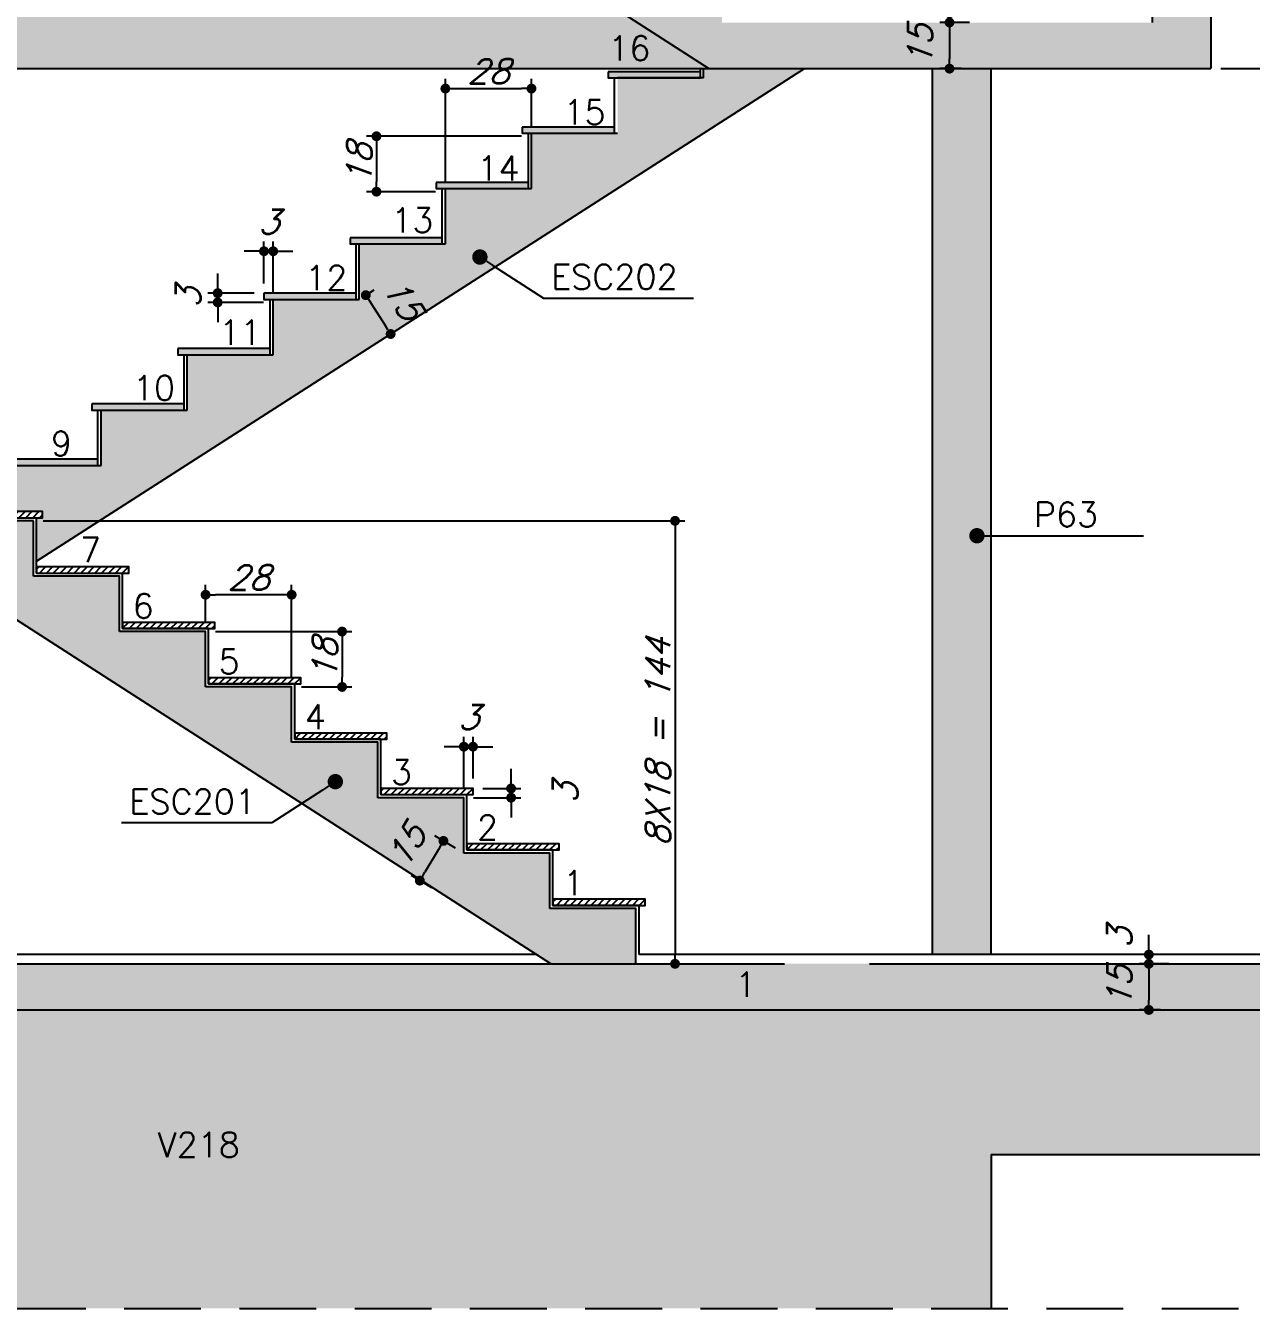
# Model space of a CAD drawing. Extents: x 0 to 6870, y 0 to 4205.
# Drawn here: x 618 to 1016.7, y 1057 to 1474 of the extents above; entities that cross this region are included whole.
import ezdxf
from ezdxf import colors
from ezdxf.entities.mleader import LeaderData, LeaderLine
from ezdxf.math import Vec2, Vec3

# ---------------------------------------------------------------- set-up
doc = ezdxf.new("R2010")
doc.units = 0
doc.header["$LTSCALE"] = 50
doc.header["$MEASUREMENT"] = 0
doc.linetypes.add('DASHED', pattern=[0.75, 0.5, -0.25])
doc.layers.get('0').update_dxf_attribs({"linetype": 'CONTINUOUS'})
doc.layers.get('DEFPOINTS').update_dxf_attribs({"linetype": 'CONTINUOUS'})
for name, color, linetype in [('F-AUX-RED', 1, 'CONTINUOUS'), ('F-BOCEL CORTE', 2, 'CONTINUOUS'), ('F-BOCEL VISTA', 253, 'CONTINUOUS'), ('F-CORTE', 4, 'CONTINUOUS'), ('F-COTAS', 106, 'CONTINUOUS'), ('F-ESC CORTE', 4, 'CONTINUOUS'), ('F-ESC NOME', 2, 'CONTINUOUS'), ('F-ESC NUM', 2, 'CONTINUOUS'), ('F-ESC SOLIDO CORTE', 71, 'CONTINUOUS'), ('F-ESC VISTA', 2, 'CONTINUOUS'), ('F-REV_VISTA', 254, 'CONTINUOUS'), ('F-REVESTIMENTO', 1, 'CONTINUOUS'), ('F-SOLIDO', 71, 'CONTINUOUS'), ('F-TEXTO-YELLOW', 2, 'CONTINUOUS'), ('F-VISTA', 2, 'CONTINUOUS'), ('F-VISTA SÓLIDO', 254, 'CONTINUOUS'), ('F-VISTA SÓLIDO ESCADA', 253, 'CONTINUOUS')]:
    doc.layers.add(name, color=color, linetype=linetype)
doc.styles.add('5385-ARQ-PB-BAS-PLA-TER-TORRE-A-106-TXT$0$R60-75', font='romans.shx', dxfattribs={"height": 0.1125})
doc.styles.add('CP-TEXT-INCL', font='romans.shx', dxfattribs={"oblique": 20})
doc.styles.add('MCP', font='romans.shx')
doc.styles.add('ROMANS', font='romans.shx')
doc.styles.get("Standard").update_dxf_attribs({"font": 'ROMANS.SHX'})
doc.dimstyles.new('CP-COTAS-50', dxfattribs={"dimscale": 0.64, "dimtxt": 12.5, "dimasz": 5, "dimexe": 5, "dimexo": 5, "dimgap": 2.5, "dimtad": 1, "dimdec": 1, "dimdsep": 46, "dimtxsty": 'CP-TEXT-INCL', "dimblk1": 'DOT', "dimblk2": 'DOT', "dimsah": 1, "dimcen": 9, "dimclrd": 256, "dimclre": 256, "dimclrt": 256, "dimadec": 0, "dimazin": 0, "dimtfac": 1, "dimtdec": 1, "dimtmove": 2, "dimatfit": 3, "dimldrblk": 'DOT', "dimfxl": 5, "dimtolj": 1, "dimarcsym": 0})

# ---------------------------------------------------------------- blocks, each defined once
blk = doc.blocks.new('_DOT')
at = {"color": 0, "linetype": 'ByBlock'}
blk.add_line((-0.5, 0), (-1, 0), dxfattribs=at)
at = {"color": 0, "linetype": 'ByBlock', "const_width": 0.5}
blk.add_lwpolyline([(-0.25, 0, 1), (0.25, 0, 1)], format="xyb", close=True, dxfattribs=at)
blk = doc.blocks.new('BOCEL_VISTA_EST')
at = {"layer": 'F-BOCEL VISTA'}
h = blk.add_hatch(color=254, dxfattribs=at)
h.dxf.hatch_style = 1
h.paths.add_polyline_path([(-209.57, -462.94), (-209.57, -460.94), (-239.57, -460.94), (-239.57, -462.94)])
blk.add_lwpolyline([(-239.57, -460.94), (-239.57, -462.94), (-209.57, -462.94), (-209.57, -460.94), (-239.57, -460.94)], dxfattribs=at)
blk = doc.blocks.new('*D472')
at = {"layer": 'DEFPOINTS', "color": 0, "linetype": 'Continuous', "transparency": 16777216}
for p in [(918.48, 1477.99), (928.16, 1477.99), (928.16, 1474.99)]:
    blk.add_point(p, dxfattribs=at)
at = {"layer": 'F-COTAS', "linetype": 'Continuous', "lineweight": -2, "transparency": 16777216}
for p, q in [((918.48, 1481.19), (918.48, 1484.39)), ((924.96, 1477.99), (915.28, 1477.99)), ((918.48, 1474.99), (918.48, 1477.99)), ((924.96, 1474.99), (915.28, 1474.99)), ((918.48, 1471.79), (918.48, 1468.59))]:
    blk.add_line(p, q, dxfattribs=at)
at = {"layer": 'F-COTAS', "linetype": 'Continuous', "lineweight": -2, "transparency": 16777216, "xscale": 3.2, "yscale": 3.2, "zscale": 3.2}
for p, rotation in [((918.48, 1477.99), 270), ((918.48, 1474.99), 90)]:
    blk.add_blockref('_DOT', p, dxfattribs=dict(at, rotation=rotation))
at = {"layer": 'F-COTAS', "linetype": 'Continuous', "transparency": 16777216, "insert": (908.88, 1483.43), "char_height": 8, "attachment_point": 5, "rotation": 90, "style": 'CP-TEXT-INCL'}
blk.add_mtext('\\A1;3', dxfattribs=at)
blk = doc.blocks.new('*D473')
at = {"layer": 'DEFPOINTS', "color": 0, "linetype": 'Continuous', "transparency": 16777216}
for p in [(926.54, 1474.99), (918.48, 1459.99), (925.45, 1459.99)]:
    blk.add_point(p, dxfattribs=at)
at = {"layer": 'F-COTAS', "linetype": 'Continuous', "lineweight": -2, "transparency": 16777216}
for p, q in [((923.34, 1474.99), (915.28, 1474.99)), ((918.48, 1471.79), (918.48, 1463.19)), ((922.25, 1459.99), (915.28, 1459.99))]:
    blk.add_line(p, q, dxfattribs=at)
at = {"layer": 'F-COTAS', "linetype": 'Continuous', "lineweight": -2, "transparency": 16777216, "xscale": 3.2, "yscale": 3.2, "zscale": 3.2}
for p, rotation in [((918.48, 1474.99), 90), ((918.48, 1459.99), 270)]:
    blk.add_blockref('_DOT', p, dxfattribs=dict(at, rotation=rotation))
at = {"layer": 'F-COTAS', "linetype": 'Continuous', "transparency": 16777216, "insert": (908.88, 1467.49), "char_height": 8, "attachment_point": 5, "rotation": 90, "style": 'CP-TEXT-INCL'}
blk.add_mtext('\\A1;15', dxfattribs=at)
blk = doc.blocks.new('*D474')
at = {"layer": 'DEFPOINTS', "color": 0, "linetype": 'Continuous', "transparency": 16777216}
for p in [(983.32, 1172), (993, 1172), (993, 1169)]:
    blk.add_point(p, dxfattribs=at)
at = {"layer": 'F-COTAS', "linetype": 'Continuous', "lineweight": -2, "transparency": 16777216}
for p, q in [((983.32, 1175.2), (983.32, 1178.4)), ((989.8, 1172), (980.12, 1172)), ((983.32, 1169), (983.32, 1172)), ((989.8, 1169), (980.12, 1169)), ((983.32, 1165.8), (983.32, 1162.6))]:
    blk.add_line(p, q, dxfattribs=at)
at = {"layer": 'F-COTAS', "linetype": 'Continuous', "lineweight": -2, "transparency": 16777216, "xscale": 3.2, "yscale": 3.2, "zscale": 3.2}
for p, rotation in [((983.32, 1172), 270), ((983.32, 1169), 90)]:
    blk.add_blockref('_DOT', p, dxfattribs=dict(at, rotation=rotation))
at = {"layer": 'F-COTAS', "linetype": 'Continuous', "transparency": 16777216, "insert": (973.72, 1177.43), "char_height": 8, "attachment_point": 5, "rotation": 90, "style": 'CP-TEXT-INCL'}
blk.add_mtext('\\A1;3', dxfattribs=at)
blk = doc.blocks.new('*D475')
at = {"layer": 'DEFPOINTS', "color": 0, "linetype": 'Continuous', "transparency": 16777216}
for p in [(991.38, 1169), (983.32, 1154), (990.3, 1154)]:
    blk.add_point(p, dxfattribs=at)
at = {"layer": 'F-COTAS', "linetype": 'Continuous', "lineweight": -2, "transparency": 16777216}
for p, q in [((988.18, 1169), (980.12, 1169)), ((983.32, 1165.8), (983.32, 1157.2)), ((987.1, 1154), (980.12, 1154))]:
    blk.add_line(p, q, dxfattribs=at)
at = {"layer": 'F-COTAS', "linetype": 'Continuous', "lineweight": -2, "transparency": 16777216, "xscale": 3.2, "yscale": 3.2, "zscale": 3.2}
for p, rotation in [((983.32, 1169), 90), ((983.32, 1154), 270)]:
    blk.add_blockref('_DOT', p, dxfattribs=dict(at, rotation=rotation))
at = {"layer": 'F-COTAS', "linetype": 'Continuous', "transparency": 16777216, "insert": (973.72, 1161.5), "char_height": 8, "attachment_point": 5, "rotation": 90, "style": 'CP-TEXT-INCL'}
blk.add_mtext('\\A1;15', dxfattribs=at)
blk = doc.blocks.new('*D487')
at = {"layer": 'DEFPOINTS', "color": 0, "linetype": 'Continuous', "transparency": 16777216}
for p in [(760.5, 1205), (746.19, 1196.04), (752.83, 1192.1)]:
    blk.add_point(p, dxfattribs=at)
at = {"layer": 'F-COTAS', "linetype": 'Continuous', "lineweight": -2, "transparency": 16777216}
for p, q in [((757.75, 1206.63), (751.1, 1210.58)), ((752.22, 1206.2), (747.82, 1198.8)), ((750.08, 1193.73), (743.44, 1197.68))]:
    blk.add_line(p, q, dxfattribs=at)
at = {"layer": 'F-COTAS', "linetype": 'Continuous', "lineweight": -2, "transparency": 16777216, "xscale": 3.2, "yscale": 3.2, "zscale": 3.2}
for p, rotation in [((753.86, 1208.95), 59.28101871452205), ((746.19, 1196.04), 239.281018714522)]:
    blk.add_blockref('_DOT', p, dxfattribs=dict(at, rotation=rotation))
at = {"layer": 'F-COTAS', "linetype": 'Continuous', "transparency": 16777216, "insert": (741.77, 1207.4), "char_height": 8, "attachment_point": 5, "rotation": 59.281, "style": 'CP-TEXT-INCL'}
blk.add_mtext('\\A1;15', dxfattribs=at)
blk = doc.blocks.new('*D491')
at = {"layer": 'DEFPOINTS', "color": 0, "linetype": 'Continuous', "transparency": 16777216}
for p in [(1003.5, 1459.99), (1040.67, 1459.99), (1011.85, 1169)]:
    blk.add_point(p, dxfattribs=at)
at = {"layer": 'F-COTAS', "linetype": 'Continuous', "lineweight": -2, "transparency": 16777216}
for p, q in [((1006.7, 1459.99), (1043.87, 1459.99)), ((1040.67, 1172.2), (1040.67, 1456.79)), ((1015.05, 1169), (1043.87, 1169))]:
    blk.add_line(p, q, dxfattribs=at)
at = {"layer": 'F-COTAS', "linetype": 'Continuous', "lineweight": -2, "transparency": 16777216, "xscale": 3.2, "yscale": 3.2, "zscale": 3.2}
for p, rotation in [((1040.67, 1459.99), 90), ((1040.67, 1169), 270)]:
    blk.add_blockref('_DOT', p, dxfattribs=dict(at, rotation=rotation))
at = {"layer": 'F-COTAS', "linetype": 'Continuous', "transparency": 16777216, "insert": (1035.07, 1314.5), "char_height": 8, "attachment_point": 5, "rotation": 90, "style": 'CP-TEXT-INCL'}
blk.add_mtext('\\A1;291', dxfattribs=at)
blk = doc.blocks.new('*D492')
at = {"layer": 'DEFPOINTS', "color": 0, "linetype": 'Continuous', "transparency": 16777216}
for p in [(1040.67, 1527), (1040.67, 1527), (1003.5, 1459.99)]:
    blk.add_point(p, dxfattribs=at)
at = {"layer": 'F-COTAS', "linetype": 'Continuous', "lineweight": -2, "transparency": 16777216}
for p, q in [((1040.67, 1463.19), (1040.67, 1523.8)), ((1006.7, 1459.99), (1043.87, 1459.99))]:
    blk.add_line(p, q, dxfattribs=at)
at = {"layer": 'F-COTAS', "linetype": 'Continuous', "lineweight": -2, "transparency": 16777216, "xscale": 3.2, "yscale": 3.2, "zscale": 3.2}
for p, rotation in [((1040.67, 1527), 90), ((1040.67, 1459.99), 270)]:
    blk.add_blockref('_DOT', p, dxfattribs=dict(at, rotation=rotation))
at = {"layer": 'F-COTAS', "linetype": 'Continuous', "transparency": 16777216, "insert": (1035.07, 1493.5), "char_height": 8, "attachment_point": 5, "rotation": 90, "style": 'CP-TEXT-INCL'}
blk.add_mtext('\\A1;67', dxfattribs=at)
blk = doc.blocks.new('BOCEL_EST')
at = {"layer": 'F-BOCEL CORTE'}
h = blk.add_hatch(dxfattribs=at)
h.set_pattern_fill('ANSI31', color=2, scale=0.5)
h.set_pattern_definition([(45, (0, 0), (-1.122532, 1.122532), [])])
h.paths.add_polyline_path([(13.59, -262.25), (13.59, -260.25), (-16.41, -260.25), (-16.41, -262.25)])
at = {"layer": 'F-BOCEL CORTE', "color": 2}
blk.add_lwpolyline([(-16.41, -260.25), (-16.41, -262.25), (13.59, -262.25), (13.59, -260.25), (-16.41, -260.25)], dxfattribs=at)
blk = doc.blocks.new('*D507')
at = {"layer": 'DEFPOINTS', "color": 0, "linetype": 'Continuous', "transparency": 16777216}
for p in [(726.5, 1385), (734.59, 1372.37), (736.7, 1373.73)]:
    blk.add_point(p, dxfattribs=at)
at = {"layer": 'F-COTAS', "linetype": 'Continuous', "lineweight": -2, "transparency": 16777216}
for p, q in [((729.19, 1386.73), (731.3, 1388.08)), ((730.34, 1383.66), (734.98, 1376.42)), ((737.29, 1374.1), (739.4, 1375.45))]:
    blk.add_line(p, q, dxfattribs=at)
at = {"layer": 'F-COTAS', "linetype": 'Continuous', "lineweight": -2, "transparency": 16777216, "xscale": 3.2, "yscale": 3.2, "zscale": 3.2}
for p, rotation in [((728.61, 1386.35), 122.662025214884), ((736.7, 1373.73), 302.662025214884)]:
    blk.add_blockref('_DOT', p, dxfattribs=dict(at, rotation=rotation))
at = {"layer": 'F-COTAS', "linetype": 'Continuous', "transparency": 16777216, "insert": (740.74, 1385.22), "char_height": 8, "attachment_point": 5, "rotation": 302.662, "style": 'CP-TEXT-INCL'}
blk.add_mtext('\\A1;15', dxfattribs=at)
blk = doc.blocks.new('*D532')
at = {"layer": 'DEFPOINTS', "color": 0, "linetype": 'Continuous', "transparency": 16777216}
for p in [(676.5, 1288.97), (676.5, 1277), (704.5, 1259)]:
    blk.add_point(p, dxfattribs=at)
at = {"layer": 'F-COTAS', "linetype": 'Continuous', "lineweight": -2, "transparency": 16777216}
for p, q in [((676.5, 1280.2), (676.5, 1292.17)), ((701.3, 1288.97), (679.7, 1288.97)), ((704.5, 1262.2), (704.5, 1292.17))]:
    blk.add_line(p, q, dxfattribs=at)
at = {"layer": 'F-COTAS', "linetype": 'Continuous', "lineweight": -2, "transparency": 16777216, "xscale": 3.2, "yscale": 3.2, "zscale": 3.2, "rotation": 180}
blk.add_blockref('_DOT', (676.5, 1288.97), dxfattribs=at)
at = {"layer": 'F-COTAS', "linetype": 'Continuous', "lineweight": -2, "transparency": 16777216, "xscale": 3.2, "yscale": 3.2, "zscale": 3.2}
blk.add_blockref('_DOT', (704.5, 1288.97), dxfattribs=at)
at = {"layer": 'F-COTAS', "linetype": 'Continuous', "transparency": 16777216, "insert": (690.5, 1294.57), "char_height": 8, "attachment_point": 5, "style": 'CP-TEXT-INCL'}
blk.add_mtext('\\A1;28', dxfattribs=at)
blk = doc.blocks.new('*D533')
at = {"layer": 'DEFPOINTS', "color": 0, "linetype": 'Continuous', "transparency": 16777216}
for p in [(676.5, 1277), (704.5, 1259), (720.9, 1259)]:
    blk.add_point(p, dxfattribs=at)
at = {"layer": 'F-COTAS', "linetype": 'Continuous', "lineweight": -2, "transparency": 16777216}
for p, q in [((679.7, 1277), (724.1, 1277)), ((720.9, 1273.8), (720.9, 1262.2)), ((707.7, 1259), (724.1, 1259))]:
    blk.add_line(p, q, dxfattribs=at)
at = {"layer": 'F-COTAS', "linetype": 'Continuous', "lineweight": -2, "transparency": 16777216, "xscale": 3.2, "yscale": 3.2, "zscale": 3.2}
for p, rotation in [((720.9, 1277), 90), ((720.9, 1259), 270)]:
    blk.add_blockref('_DOT', p, dxfattribs=dict(at, rotation=rotation))
at = {"layer": 'F-COTAS', "linetype": 'Continuous', "transparency": 16777216, "insert": (715.3, 1268), "char_height": 8, "attachment_point": 5, "rotation": 90, "style": 'CP-TEXT-INCL'}
blk.add_mtext('\\A1;18', dxfattribs=at)
blk = doc.blocks.new('*D534')
at = {"layer": 'DEFPOINTS', "color": 0, "linetype": 'Continuous', "transparency": 16777216}
for p in [(763.5, 1226), (775.88, 1226), (760.5, 1223)]:
    blk.add_point(p, dxfattribs=at)
at = {"layer": 'F-COTAS', "linetype": 'Continuous', "lineweight": -2, "transparency": 16777216}
for p, q in [((775.88, 1229.2), (775.88, 1232.4)), ((766.7, 1226), (779.08, 1226)), ((775.88, 1223), (775.88, 1226)), ((763.7, 1223), (779.08, 1223)), ((775.88, 1219.8), (775.88, 1216.6))]:
    blk.add_line(p, q, dxfattribs=at)
at = {"layer": 'F-COTAS', "linetype": 'Continuous', "lineweight": -2, "transparency": 16777216, "xscale": 3.2, "yscale": 3.2, "zscale": 3.2}
for p, rotation in [((775.88, 1226), 270), ((775.88, 1223), 90)]:
    blk.add_blockref('_DOT', p, dxfattribs=dict(at, rotation=rotation))
at = {"layer": 'F-COTAS', "linetype": 'Continuous', "transparency": 16777216, "insert": (793.48, 1224.5), "char_height": 8, "attachment_point": 5, "rotation": 90, "style": 'CP-TEXT-INCL'}
blk.add_mtext('\\A1;3', dxfattribs=at)
blk = doc.blocks.new('*D535')
at = {"layer": 'DEFPOINTS', "color": 0, "linetype": 'Continuous', "transparency": 16777216}
for p in [(763.5, 1239.58), (763.5, 1226), (760.5, 1223)]:
    blk.add_point(p, dxfattribs=at)
at = {"layer": 'F-COTAS', "linetype": 'Continuous', "lineweight": -2, "transparency": 16777216}
for p, q in [((760.5, 1226.2), (760.5, 1242.78)), ((763.5, 1229.2), (763.5, 1242.78)), ((757.3, 1239.58), (754.1, 1239.58)), ((760.5, 1239.58), (763.5, 1239.58)), ((766.7, 1239.58), (769.9, 1239.58))]:
    blk.add_line(p, q, dxfattribs=at)
at = {"layer": 'F-COTAS', "linetype": 'Continuous', "lineweight": -2, "transparency": 16777216, "xscale": 3.2, "yscale": 3.2, "zscale": 3.2}
blk.add_blockref('_DOT', (760.5, 1239.58), dxfattribs=at)
at = {"layer": 'F-COTAS', "linetype": 'Continuous', "lineweight": -2, "transparency": 16777216, "xscale": 3.2, "yscale": 3.2, "zscale": 3.2, "rotation": 180}
blk.add_blockref('_DOT', (763.5, 1239.58), dxfattribs=at)
at = {"layer": 'F-COTAS', "linetype": 'Continuous', "transparency": 16777216, "insert": (762, 1249.18), "char_height": 8, "attachment_point": 5, "style": 'CP-TEXT-INCL'}
blk.add_mtext('\\A1;3', dxfattribs=at)
blk = doc.blocks.new('*D536')
at = {"layer": 'DEFPOINTS', "color": 0, "linetype": 'Continuous', "transparency": 16777216}
for p in [(680.44, 1387), (695.5, 1387), (698.5, 1384)]:
    blk.add_point(p, dxfattribs=at)
at = {"layer": 'F-COTAS', "linetype": 'Continuous', "lineweight": -2, "transparency": 16777216}
for p, q in [((680.44, 1390.2), (680.44, 1393.4)), ((692.3, 1387), (677.24, 1387)), ((680.44, 1384), (680.44, 1387)), ((695.3, 1384), (677.24, 1384)), ((680.44, 1380.8), (680.44, 1377.6))]:
    blk.add_line(p, q, dxfattribs=at)
at = {"layer": 'F-COTAS', "linetype": 'Continuous', "lineweight": -2, "transparency": 16777216, "xscale": 3.2, "yscale": 3.2, "zscale": 3.2}
for p, rotation in [((680.44, 1387), 270), ((680.44, 1384), 90)]:
    blk.add_blockref('_DOT', p, dxfattribs=dict(at, rotation=rotation))
at = {"layer": 'F-COTAS', "linetype": 'Continuous', "transparency": 16777216, "insert": (670.84, 1385.5), "char_height": 8, "attachment_point": 5, "rotation": 90, "style": 'CP-TEXT-INCL'}
blk.add_mtext('\\A1;3', dxfattribs=at)
blk = doc.blocks.new('*D537')
at = {"layer": 'DEFPOINTS', "color": 0, "linetype": 'Continuous', "transparency": 16777216}
for p in [(695.5, 1400.64), (695.5, 1387), (698.5, 1384)]:
    blk.add_point(p, dxfattribs=at)
at = {"layer": 'F-COTAS', "linetype": 'Continuous', "lineweight": -2, "transparency": 16777216}
for p, q in [((695.5, 1390.2), (695.5, 1403.84)), ((698.5, 1387.2), (698.5, 1403.84)), ((692.3, 1400.64), (689.1, 1400.64)), ((698.5, 1400.64), (695.5, 1400.64)), ((701.7, 1400.64), (704.9, 1400.64))]:
    blk.add_line(p, q, dxfattribs=at)
at = {"layer": 'F-COTAS', "linetype": 'Continuous', "lineweight": -2, "transparency": 16777216, "xscale": 3.2, "yscale": 3.2, "zscale": 3.2}
blk.add_blockref('_DOT', (695.5, 1400.64), dxfattribs=at)
at = {"layer": 'F-COTAS', "linetype": 'Continuous', "lineweight": -2, "transparency": 16777216, "xscale": 3.2, "yscale": 3.2, "zscale": 3.2, "rotation": 180}
blk.add_blockref('_DOT', (698.5, 1400.64), dxfattribs=at)
at = {"layer": 'F-COTAS', "linetype": 'Continuous', "transparency": 16777216, "insert": (697, 1410.24), "char_height": 8, "attachment_point": 5, "style": 'CP-TEXT-INCL'}
blk.add_mtext('\\A1;3', dxfattribs=at)
blk = doc.blocks.new('*D538')
at = {"layer": 'DEFPOINTS', "color": 0, "linetype": 'Continuous', "transparency": 16777216}
for p in [(782.5, 1453.51), (782.5, 1438), (754.5, 1420)]:
    blk.add_point(p, dxfattribs=at)
at = {"layer": 'F-COTAS', "linetype": 'Continuous', "lineweight": -2, "transparency": 16777216}
for p, q in [((754.5, 1423.2), (754.5, 1456.71)), ((782.5, 1441.2), (782.5, 1456.71)), ((757.7, 1453.51), (779.3, 1453.51))]:
    blk.add_line(p, q, dxfattribs=at)
at = {"layer": 'F-COTAS', "linetype": 'Continuous', "lineweight": -2, "transparency": 16777216, "xscale": 3.2, "yscale": 3.2, "zscale": 3.2, "rotation": 180}
blk.add_blockref('_DOT', (754.5, 1453.51), dxfattribs=at)
at = {"layer": 'F-COTAS', "linetype": 'Continuous', "lineweight": -2, "transparency": 16777216, "xscale": 3.2, "yscale": 3.2, "zscale": 3.2}
blk.add_blockref('_DOT', (782.5, 1453.51), dxfattribs=at)
at = {"layer": 'F-COTAS', "linetype": 'Continuous', "transparency": 16777216, "insert": (768.5, 1459.11), "char_height": 8, "attachment_point": 5, "style": 'CP-TEXT-INCL'}
blk.add_mtext('\\A1;28', dxfattribs=at)
blk = doc.blocks.new('*D539')
at = {"layer": 'DEFPOINTS', "color": 0, "linetype": 'Continuous', "transparency": 16777216}
for p in [(782.5, 1438), (732.09, 1420), (754.5, 1420)]:
    blk.add_point(p, dxfattribs=at)
at = {"layer": 'F-COTAS', "linetype": 'Continuous', "lineweight": -2, "transparency": 16777216}
for p, q in [((779.3, 1438), (728.89, 1438)), ((732.09, 1434.8), (732.09, 1423.2)), ((751.3, 1420), (728.89, 1420))]:
    blk.add_line(p, q, dxfattribs=at)
at = {"layer": 'F-COTAS', "linetype": 'Continuous', "lineweight": -2, "transparency": 16777216, "xscale": 3.2, "yscale": 3.2, "zscale": 3.2}
for p, rotation in [((732.09, 1438), 90), ((732.09, 1420), 270)]:
    blk.add_blockref('_DOT', p, dxfattribs=dict(at, rotation=rotation))
at = {"layer": 'F-COTAS', "linetype": 'Continuous', "transparency": 16777216, "insert": (726.49, 1429), "char_height": 8, "attachment_point": 5, "rotation": 90, "style": 'CP-TEXT-INCL'}
blk.add_mtext('\\A1;18', dxfattribs=at)
blk = doc.blocks.new('*D596')
at = {"layer": 'DEFPOINTS', "color": 0, "transparency": 16777216}
for p in [(620.5, 1313), (816.5, 1169), (829.2, 1169)]:
    blk.add_point(p, dxfattribs=at)
at = {"layer": 'F-COTAS', "lineweight": -2, "transparency": 16777216}
for p, q in [((623.7, 1313), (832.4, 1313)), ((829.2, 1309.8), (829.2, 1172.2)), ((819.7, 1169), (832.4, 1169))]:
    blk.add_line(p, q, dxfattribs=at)
at = {"layer": 'F-COTAS', "lineweight": -2, "transparency": 16777216, "xscale": 3.2, "yscale": 3.2, "zscale": 3.2}
for p, rotation in [((829.2, 1313), 90), ((829.2, 1169), 270)]:
    blk.add_blockref('_DOT', p, dxfattribs=dict(at, rotation=rotation))
at = {"layer": 'F-COTAS', "transparency": 16777216, "insert": (823.6, 1241), "char_height": 8, "attachment_point": 5, "rotation": 90, "style": 'CP-TEXT-INCL'}
blk.add_mtext('\\A1;8X18 = 144', dxfattribs=at)
blk = doc.blocks.new('*D597')
at = {"layer": 'DEFPOINTS', "color": 0, "transparency": 16777216}
for p in [(598.5, 1493), (844.5, 1493), (604.5, 1313)]:
    blk.add_point(p, dxfattribs=at)
at = {"layer": 'F-COTAS', "lineweight": -2, "transparency": 16777216}
for p, q in [((841.3, 1493), (595.3, 1493)), ((598.5, 1316.2), (598.5, 1489.8)), ((601.3, 1313), (595.3, 1313))]:
    blk.add_line(p, q, dxfattribs=at)
at = {"layer": 'F-COTAS', "lineweight": -2, "transparency": 16777216, "xscale": 3.2, "yscale": 3.2, "zscale": 3.2}
for p, rotation in [((598.5, 1493), 90), ((598.5, 1313), 270)]:
    blk.add_blockref('_DOT', p, dxfattribs=dict(at, rotation=rotation))
at = {"layer": 'F-COTAS', "transparency": 16777216, "insert": (592.9, 1403), "char_height": 8, "attachment_point": 5, "rotation": 90, "style": 'CP-TEXT-INCL'}
blk.add_mtext('\\A1;10X18 = 180', dxfattribs=at)

msp = doc.modelspace()

# ---------------------------------------------------------------- hatches: boundary and pattern name
at = {"layer": 'F-ESC SOLIDO CORTE'}
h = msp.add_hatch(color=256, dxfattribs=at)
h.dxf.hatch_style = 1
h.paths.add_polyline_path([(648.5, 1619), (620.5, 1619), (620.5, 1637), (475, 1637), (475, 1597), (494, 1597), (494, 1622), (588.09, 1622), (840.21, 1459.99), (984.5, 1459.99), (1003.5, 1459.99), (1003.5, 1492.99), (984.5, 1492.99), (984.5, 1474.99), (844.5, 1474.99), (844.5, 1493), (816.5, 1493), (816.5, 1511), (788.5, 1511), (788.5, 1529), (760.5, 1529), (760.5, 1547), (732.5, 1547), (732.5, 1565), (704.5, 1565), (704.5, 1583), (676.5, 1583), (676.5, 1601), (648.5, 1601)])
h = msp.add_hatch(color=256, dxfattribs=at)
h.dxf.hatch_style = 1
h.paths.add_polyline_path([(592.5, 1313), (475, 1313), (475, 1273), (494, 1273), (494, 1298), (588.09, 1298), (788.76, 1169), (816.5, 1169), (816.5, 1187), (788.5, 1187), (788.5, 1205), (760.5, 1205), (760.5, 1223), (732.5, 1223), (732.5, 1241), (704.5, 1241), (704.5, 1259), (676.5, 1259), (676.5, 1277), (648.5, 1277), (648.5, 1295), (620.5, 1295), (620.5, 1313)])
at = {"layer": 'F-SOLIDO', "linetype": 'Continuous'}
h = msp.add_hatch(color=256, dxfattribs=at)
h.dxf.hatch_style = 1
h.paths.add_polyline_path([(1219.5, 1157), (1243, 1157), (1245, 1132), (1253, 1132), (1255, 1157), (1269.5, 1157), (1269.5, 1167), (1219.5, 1167), (1219.5, 1169), (494, 1169), (494, 1167), (494, 1154), (1194.5, 1154), (1194.5, 1057), (1219.5, 1057)])
at = {"layer": 'F-VISTA SÓLIDO', "linetype": 'Continuous'}
h = msp.add_hatch(color=256, dxfattribs=at)
h.dxf.hatch_style = 1
h.paths.add_polyline_path([(735.87, 1527), (494, 1527), (494, 1467), (494, 1460), (797.5, 1460), (837.5, 1460), (840.21, 1459.99), (829.14, 1467.11), (813.69, 1477)])
h.paths.add_polyline_path([(1003.5, 1527), (932, 1527), (789.5, 1527), (789.5, 1514), (819.5, 1514), (819.5, 1512), (817.5, 1512), (817.5, 1496), (847.5, 1496), (847.5, 1494), (845.5, 1494), (845.5, 1478), (984.5, 1478), (984.5, 1492.99), (1003.5, 1492.99)])
h.paths.add_polyline_path([(475, 1527), (425, 1527), (425, 1467), (475, 1467)])
h = msp.add_hatch(color=256, dxfattribs=at)
h.dxf.hatch_style = 1
h.paths.add_polyline_path([(932, 1460), (984.5, 1460), (869.73, 1460), (913, 1460), (913, 1172), (932, 1172)])
h.paths.add_polyline_path([(494, 1467), (475, 1467), (475, 1313), (494, 1313)])
h.paths.add_polyline_path([(494, 1273), (475, 1273), (475, 1167), (494, 1167), (494, 1169)])
h = msp.add_hatch(color=256, dxfattribs=at)
h.dxf.hatch_style = 1
h.paths.add_polyline_path([(932, 1107), (1194.5, 1107), (1194.5, 1154), (494, 1154), (494, 1107), (475, 1107), (475, 1057), (932, 1057)])
h.paths.add_polyline_path([(475, 1167), (425, 1167), (425, 1107), (475, 1107)])
at = {"layer": 'F-VISTA SÓLIDO ESCADA'}
h = msp.add_hatch(color=256, dxfattribs=at)
h.dxf.hatch_style = 1
h.paths.add_polyline_path([(871.28, 1459.99), (838.5, 1459.99), (838.5, 1457), (810.5, 1457), (810.5, 1439), (782.5, 1439), (782.5, 1421), (754.5, 1421), (754.5, 1403), (726.5, 1403), (726.5, 1385), (698.5, 1385), (698.5, 1367), (670.5, 1367), (670.5, 1349), (642.5, 1349), (642.5, 1331), (614.5, 1331), (614.5, 1316), (623.5, 1316), (623.5, 1314), (621.5, 1314), (621.5, 1299.87)])

# ---------------------------------------------------------------- linework, layer by layer
at = {"layer": 'F-AUX-RED', "color": 1, "linetype": 'DASHED'}
msp.add_line((425, 1057), (1269.5, 1057), dxfattribs=at)
at = {"layer": 'F-CORTE', "linetype": 'Continuous'}
for p, q in [((494, 1169), (864.76, 1169)), ((892.5, 1169), (1194.5, 1169)), ((494, 1154), (1194.5, 1154))]:
    msp.add_line(p, q, dxfattribs=at)
at = {"layer": 'F-ESC CORTE', "linetype": 'Continuous'}
for points in [[(588.09, 1622), (840.21, 1459.99)], [(984.5, 1474.99), (984.5, 1492.99), (1003.5, 1492.99), (1003.5, 1459.99)], [(840.21, 1459.99), (1003.5, 1459.99)], [(620.5, 1313), (592.5, 1313)], [(620.5, 1295), (620.5, 1313)], [(788.76, 1169), (588.09, 1298)], [(648.5, 1277), (648.5, 1295), (620.5, 1295)], [(676.5, 1259), (676.5, 1277), (648.5, 1277)], [(704.5, 1241), (704.5, 1259), (676.5, 1259)], [(732.5, 1223), (732.5, 1241), (704.5, 1241)], [(760.5, 1205), (760.5, 1223), (732.5, 1223)], [(788.5, 1187), (788.5, 1205), (760.5, 1205)], [(816.5, 1169), (816.5, 1187), (788.5, 1187)]]:
    msp.add_lwpolyline(points, dxfattribs=at)
at = {"layer": 'F-ESC VISTA'}
for points in [[(621.5, 1299.87), (871.28, 1459.99)], [(838.5, 1456.99), (838.5, 1459.99)], [(838.5, 1456.99), (810.5, 1456.99)], [(782.5, 1421), (782.5, 1439), (810.5, 1439)], [(754.5, 1403), (754.5, 1421), (782.5, 1421)], [(726.5, 1385), (726.5, 1403), (754.5, 1403)], [(698.5, 1367), (698.5, 1385), (726.5, 1385)], [(670.5, 1349), (670.5, 1367), (698.5, 1367)], [(642.5, 1331), (642.5, 1349), (670.5, 1349)], [(614.5, 1316), (614.5, 1331), (642.5, 1331)]]:
    msp.add_lwpolyline(points, dxfattribs=at)
at = {"layer": 'F-REV_VISTA'}
for p, q in [((809.5, 1439), (809.5, 1457)), ((781.5, 1421), (781.5, 1439)), ((753.5, 1403), (753.5, 1421)), ((725.5, 1385), (725.5, 1403)), ((697.5, 1367), (697.5, 1385)), ((669.5, 1349), (669.5, 1367)), ((641.5, 1331), (641.5, 1349))]:
    msp.add_line(p, q, dxfattribs=at)
msp.add_lwpolyline([(837.5, 1457), (837.5, 1459.99)], dxfattribs=at)
at = {"layer": 'F-REVESTIMENTO'}
for p, q in [((621.5, 1296), (621.5, 1314)), ((649.5, 1278), (649.5, 1296)), ((677.5, 1278), (649.5, 1278)), ((677.5, 1260), (677.5, 1278)), ((705.5, 1260), (677.5, 1260)), ((705.5, 1242), (705.5, 1260)), ((733.5, 1242), (705.5, 1242)), ((733.5, 1224), (733.5, 1242)), ((761.5, 1206), (761.5, 1224)), ((789.5, 1206), (761.5, 1206)), ((789.5, 1188), (789.5, 1206)), ((817.5, 1188), (789.5, 1188)), ((817.5, 1172), (817.5, 1188))]:
    msp.add_line(p, q, dxfattribs=at)
msp.add_lwpolyline([(621.5, 1316), (494, 1316)], dxfattribs=at)
at = {"layer": 'F-REVESTIMENTO', "linetype": 'Continuous'}
for points in [[(784.09, 1172), (494, 1172)], [(1194.5, 1172), (817.5, 1172)]]:
    msp.add_lwpolyline(points, dxfattribs=at)
at = {"layer": 'F-VISTA'}
for p, q in [((913, 1172), (913, 1460)), ((932, 1172), (932, 1460)), ((932, 1107), (932, 1057)), ((932, 1107), (1194.5, 1107))]:
    msp.add_line(p, q, dxfattribs=at)
msp.add_lwpolyline([(494, 1460), (840.21, 1459.99)], dxfattribs=at)

# ---------------------------------------------------------------- block references
at = {"layer": 'F-BOCEL CORTE'}
for p in [(609.91, 1576.25), (637.91, 1558.25), (665.91, 1540.25), (693.91, 1522.25), (721.91, 1504.25), (749.91, 1486.25), (777.91, 1468.25), (805.91, 1450.25)]:
    msp.add_blockref('BOCEL_EST', p, dxfattribs=at)
at = {"layer": 'F-BOCEL VISTA'}
for p in [(1047.07, 1919.94), (1019.07, 1901.94), (991.07, 1883.94), (963.07, 1865.94), (935.07, 1847.94), (907.07, 1829.94), (879.07, 1811.94), (851.07, 1793.94)]:
    msp.add_blockref('BOCEL_VISTA_EST', p, dxfattribs=at)

# ---------------------------------------------------------------- texts
at = {"layer": 'F-ESC NOME', "style": 'ROMANS'}
for s, p in [('ESC202', (788.9, 1388.3)), ('ESC201', (651.73, 1217.77))]:
    msp.add_text(s, height=8, dxfattribs=at).set_placement(p)
at = {"layer": 'F-ESC NUM', "style": '5385-ARQ-PB-BAS-PLA-TER-TORRE-A-106-TXT$0$R60-75'}
for s, p in [('16', (807.5, 1462.62)), ('15', (792.89, 1441.87)), ('14', (764.89, 1423.61)), ('13', (736.89, 1406.73)), ('12', (708.89, 1387.99)), ('11', (680.89, 1370.25)), ('10', (652.89, 1352.21)), ('9', (626.17, 1334.14)), ('7', (635.67, 1299.59)), ('6', (652.77, 1281.31)), ('5', (680.77, 1263.31)), ('4', (708.77, 1245.31)), ('3', (736.77, 1227.31)), ('2', (764.77, 1209.31)), ('1', (792.77, 1191.31)), ('1', (848.77, 1158.31))]:
    msp.add_text(s, height=8, dxfattribs=at).set_placement(p)
at = {"layer": 'F-TEXTO-YELLOW', "style": 'MCP'}
for s, p in [('P63', (945.91, 1311.06)), ('V218', (660.9, 1106.18))]:
    msp.add_text(s, height=8, dxfattribs=at).set_placement(p)

# ---------------------------------------------------------------- dimensions: what is measured, and where the dimension line sits
at = {"layer": 'F-COTAS', "linetype": 'Continuous'}
for base, p1, p2, picture, middle in [((1040.67, 1527), (1003.5, 1459.99), (1040.67, 1527), '*D492', (1035.07, 1493.5)), ((918.48, 1459.99), (926.54, 1474.99), (925.45, 1459.99), '*D473', (908.88, 1467.49)), ((1040.67, 1459.99), (1011.85, 1169), (1003.5, 1459.99), '*D491', (1035.07, 1314.5)), ((732.09, 1420), (782.5, 1438), (754.5, 1420), '*D539', (726.49, 1429)), ((680.44, 1387), (698.5, 1384), (695.5, 1387), '*D536', (670.84, 1385.5)), ((720.9, 1259), (676.5, 1277), (704.5, 1259), '*D533', (715.3, 1268)), ((775.88, 1226), (760.5, 1223), (763.5, 1226), '*D534', (793.48, 1224.5)), ((983.32, 1154), (991.38, 1169), (990.3, 1154), '*D475', (973.72, 1161.5))]:
    dim = msp.add_linear_dim(base=base, p1=p1, p2=p2, angle=90, dimstyle='CP-COTAS-50', dxfattribs=at)
    dim.commit()
    dim.dimension.update_dxf_attribs({"geometry": picture, "text_midpoint": middle})
at = {"layer": 'F-COTAS'}
for base, p1, p2, text, picture, middle in [((598.5, 1493), (604.5, 1313), (844.5, 1493), '10X18 = 180', '*D597', (592.9, 1403)), ((829.2, 1169), (620.5, 1313), (816.5, 1169), '8X18 = <>', '*D596', (823.6, 1241))]:
    dim = msp.add_linear_dim(base=base, p1=p1, p2=p2, angle=90, text=text, dimstyle='CP-COTAS-50', dxfattribs=at)
    dim.commit()
    dim.dimension.update_dxf_attribs({"geometry": picture, "text_midpoint": middle})
at = {"layer": 'F-COTAS', "linetype": 'Continuous'}
for base, p1, p2, picture, middle in [((918.48, 1477.99), (928.16, 1474.99), (928.16, 1477.99), '*D472', (908.88, 1483.43)), ((983.32, 1172), (993, 1169), (993, 1172), '*D474', (973.72, 1177.43))]:
    dim = msp.add_linear_dim(base=base, p1=p1, p2=p2, angle=90, dimstyle='CP-COTAS-50', dxfattribs=at)
    dim.commit()
    dim.dimension.update_dxf_attribs({"geometry": picture, "text_midpoint": middle, "dimtype": 160})
for base, p1, p2, picture, middle in [((782.5, 1453.51), (754.5, 1420), (782.5, 1438), '*D538', (768.5, 1459.11)), ((695.5, 1400.64), (698.5, 1384), (695.5, 1387), '*D537', (697, 1410.24)), ((676.5, 1288.97), (704.5, 1259), (676.5, 1277), '*D532', (690.5, 1294.57)), ((763.5, 1239.58), (760.5, 1223), (763.5, 1226), '*D535', (762, 1249.18))]:
    dim = msp.add_linear_dim(base=base, p1=p1, p2=p2, dimstyle='CP-COTAS-50', dxfattribs=at)
    dim.commit()
    dim.dimension.update_dxf_attribs({"geometry": picture, "text_midpoint": middle})
for p1, p2, distance, picture, middle in [((726.5, 1385), (734.59, 1372.37), 2.51, '*D507', (740.74, 1385.22)), ((760.5, 1205), (752.83, 1192.1), -7.73, '*D487', (741.77, 1207.4))]:
    dim = msp.add_aligned_dim(p1=p1, p2=p2, distance=distance, dimstyle='CP-COTAS-50', dxfattribs=at)
    dim.commit()
    dim.dimension.update_dxf_attribs({"geometry": picture, "text_midpoint": middle})

# ---------------------------------------------------------------- leaders
at = {"layer": 'F-AUX-RED'}
ml = msp.add_multileader_mtext('Standard', dxfattribs=at)
ml.set_content('', color=256)
ml.set_leader_properties()
ml.set_arrow_properties(name='DOT')
ml.build(insert=Vec2(0, 0))
ml.multileader.update_dxf_attribs({"text_right_attachment_type": 6, "dogleg_length": 0.36, "arrow_head_size": 5})
ctx = ml.context
ctx.base_point, ctx.char_height, ctx.arrow_head_size, ctx.landing_gap_size, ctx.plane_origin = Vec3(835.22, 1385.39), 0.18, 5, 0.09, Vec3(765.73, 1403.39)
ctx.right_attachment = 6
notes = []
notes.append((ctx, [(0, (1, 1, 0), (786.38, 1385.39), (1, 0), 48.84, [(0, [(765.73, 1398.75)], 0, [])])]))
ctx.mtext.insert, ctx.mtext.flow_direction = Vec3(835.31, 1385.48), 5
ml = msp.add_multileader_mtext('Standard', dxfattribs=at)
ml.set_content('', color=256)
ml.set_leader_properties()
ml.set_arrow_properties(name='DOT')
ml.build(insert=Vec2(0, 0))
ml.multileader.update_dxf_attribs({"text_right_attachment_type": 6, "text_top_attachment_type": 0, "text_bottom_attachment_type": 0, "dogleg_length": 0.36, "arrow_head_size": 5})
ctx = ml.context
ctx.base_point, ctx.char_height, ctx.arrow_head_size, ctx.landing_gap_size, ctx.plane_origin = Vec3(981.53, 1308.15), 0.18, 5, 0.09, Vec3(927.4, 1308.15)
ctx.right_attachment = 6
notes.append((ctx, [(0, (1, 1, 0), (948.04, 1308.15), (1, 0), 33.49, [(0, [(927.4, 1308.15)], 256, [])])]))
ctx.mtext.insert, ctx.mtext.flow_direction = Vec3(981.62, 1308.24), 5
ml = msp.add_multileader_mtext('Standard', dxfattribs=at)
ml.set_content('', color=256)
ml.set_leader_properties()
ml.set_arrow_properties(name='DOT')
ml.build(insert=Vec2(0, 0))
ml.multileader.update_dxf_attribs({"text_right_attachment_type": 6, "dogleg_length": 0.36, "arrow_head_size": 5})
ctx = ml.context
ctx.base_point, ctx.char_height, ctx.arrow_head_size, ctx.landing_gap_size, ctx.plane_origin = Vec3(649.05, 1214.94), 0.18, 5, 0.09, Vec3(718.71, 1232.85)
ctx.right_attachment, ctx.text_align_type = 6, 2
notes.append((ctx, [(0, (1, 1, 0), (698.07, 1214.85), (-1, 0), 48.84, [(0, [(718.71, 1228.21)], 0, [])])]))
ctx.mtext.insert, ctx.mtext.alignment, ctx.mtext.flow_direction = Vec3(649.14, 1215.03), 3, 5
for ctx, leaders in notes:
    for number, flags, end, landing, length, lines in leaders:
        leader = LeaderData()
        leader.index, (leader.has_last_leader_line, leader.has_dogleg_vector, leader.attachment_direction) = number, flags
        leader.last_leader_point, leader.dogleg_vector, leader.dogleg_length = Vec3(end), Vec3(landing), length
        for number, points, colour, breaks in lines:
            line = LeaderLine()
            line.index, line.vertices, line.color, line.breaks = number, Vec3.list(points), colors.encode_raw_color(colour), breaks
            leader.lines.append(line)
        ctx.leaders.append(leader)

doc.saveas('drawing.dxf')
